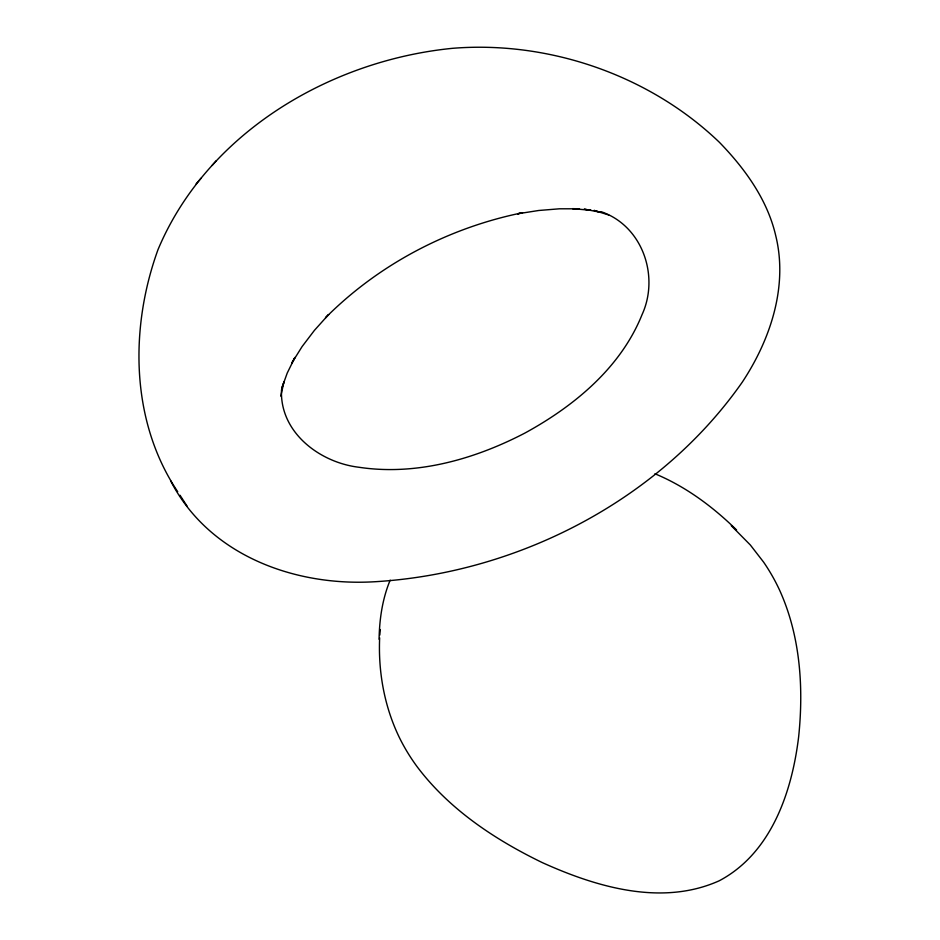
<?xml version="1.0" encoding="UTF-8"?>
<svg xmlns="http://www.w3.org/2000/svg" width="940" height="940" viewBox="0 0 940 940"><rect width="100%" height="100%" fill="white"/><g stroke="black" fill="none" stroke-linecap="round" stroke-linejoin="round"><path stroke-width="1.41" d="M379.09 639.294C379.419 619.178 382.416 598.839 390.159 580.156M379.654 637.837C378.15 671.912 384.378 706.598 399.3 737.383A432.729 277.982 -15.3 0 0 416.667 766.088C448.686 809.023 494.569 839.443 542.227 862.568C596.477 887.113 661.889 906.501 719.206 880.792C771.388 853.226 792.056 791.692 798.671 736.561C803.735 687.469 800.316 636.063 779.789 590.59A442.799 289.849 -29.6 0 0 763.539 562.038L750.355 545.012L731.285 525.695M379.807 635.064L380.289 629.506M280.778 396.151L283.951 381.957L281.742 388.314L287.217 373.086L294.913 357.447L291.894 362.899L302.104 346.566L314.43 330.351L328.647 314.536L325.498 317.802C378.797 264.246 448.627 227.75 522.558 212.734L517.623 213.791L538.726 210.489L559.476 208.797L579.498 208.797L572.66 208.657L591.002 210.313L584.198 209.162L600.742 212.346L594.068 210.419L608.732 214.99M170.575 480.704C208.422 554.424 292.54 585.773 371.629 581.907L374.778 581.743C517.799 573.259 659.751 500.221 742.4 381.981L743.928 379.631C770.976 337.742 787.99 285.502 775.747 235.752C767.428 199.633 744.88 168.554 719.429 142.34C649.611 75.271 549.042 40.561 452.669 48.304C329.94 60.383 206.882 133.01 158.014 249.605C129.673 327.649 130.366 421.049 177.719 491.738M196.131 183.852L201.101 178.201M212.088 165.475L216.247 160.752M654.945 473.772C685.707 486.509 712.931 506.789 736.596 529.984M601.306 211.747C642.549 225.964 659.692 276.207 642.043 314.665C620.682 367.834 573.964 406.268 524.837 433.105C474.312 459.378 416.126 475.899 358.939 467.262C319.788 462.609 279.533 432.412 281.507 389.689M180.022 495.251L187.13 506.214"/></g></svg>
